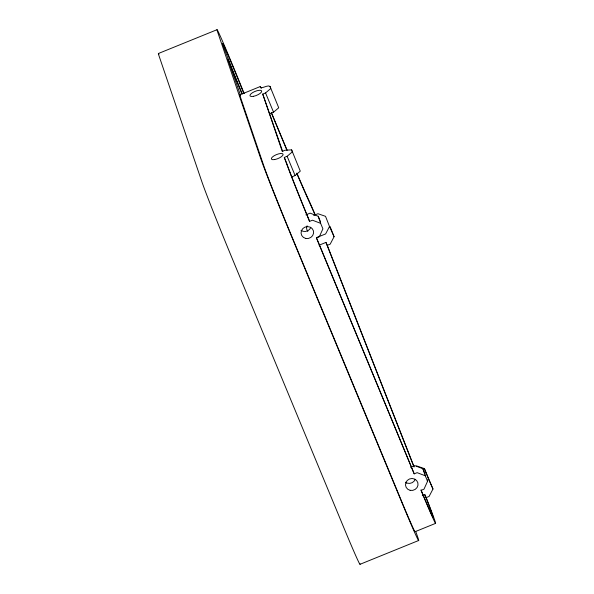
<?xml version="1.0" encoding="UTF-8"?>
<svg xmlns="http://www.w3.org/2000/svg" width="594" height="594" viewBox="0 0 594 594"><rect width="100%" height="100%" fill="white"/><g stroke="black" fill="none" stroke-linecap="round" stroke-linejoin="round"><path stroke-width="0.89" d="M313.714 215.444L317.953 213.721L325.519 216.327L329.507 226.5L325.623 233.925L316.379 237.674M330.093 226.544L334.08 236.716L330.197 244.141L327.264 245.329L325.958 242.411L319.097 245.196M427.242 481.021L428.408 478.794L424.42 468.621L416.565 465.911M424.42 468.621L432.981 489.011L429.098 496.436L426.165 497.624L424.859 494.705L422.282 495.745M291.773 176.915L295.114 175.557L300.289 171.154L291.617 149.866L285.061 150.223L282.239 151.373L262.734 94.075L265.563 92.931L270.738 88.528L270.018 86.427C267.894 84.407 260.966 89.538 260.35 87.028A22.134 0.453 67.9 0 1 261.234 88.432M269.364 113.9L273.544 112.199L278.727 107.796L270.018 86.427M426.18 497.668L427.613 501.329A53.787 1.106 67.9 0 1 423.195 495.522L421.049 490.369L423.982 489.181L427.561 481.289L425.282 475.787L417.137 472.661L414.204 473.849L316.394 237.919L319.327 236.724L322.906 228.839L320.626 223.337L312.481 220.211L309.548 221.399A53.802 1.106 67.9 0 1 284.303 157.432L287.125 156.281L292.3 151.886L291.617 149.866M158.39 53.505L217.025 29.7M239.761 94.877L260.283 86.546M305.873 214.842L310.075 213.142L318.221 216.268L320.5 221.77M410.528 467.3L414.731 465.592L422.876 468.718L425.156 474.22M415.087 531.697L435.61 523.366M360.038 564.3L418.666 540.495M329.507 226.5L334.08 236.716M428.408 478.794L432.981 489.011M314.931 214.516L311.768 207.38A156.66 3.222 67.9 0 1 296.926 173.752M420.998 489.879L422.275 492.931A47.446 0.98 67.9 0 0 426.173 498.054L424.859 494.705M265.563 92.931L273.544 112.199M271.399 112.593L280.309 134.029A150.327 3.096 67.9 0 0 287.117 150.252M271.302 112.719L281.229 136.613A156.66 3.222 67.9 0 0 286.791 149.881M262.734 94.075L282.744 151.67M287.125 156.281L295.114 175.557M284.303 157.432L286.583 162.934A47.468 0.98 67.9 0 0 308.858 219.379L309.548 221.399M316.416 237.607L414.204 473.849M315.065 214.479L309.615 201.93A150.327 3.096 67.9 0 1 296.837 173.092M327.264 245.329L414.152 466.973M325.958 242.411L413.855 466.639M240.08 94.06L227.866 59.058L231.007 66.959A55.398 1.143 67.9 0 0 241.773 93.525M422.876 468.718L425.282 475.787M318.221 216.268L320.626 223.337M415.02 531.229A53.787 1.106 67.9 0 1 402.673 503.853L289.026 229.73A53.802 1.106 67.9 0 1 263.781 165.763L239.828 95.359A22.134 0.453 67.9 0 1 240.258 95.797M158.94 54.225A55.383 1.136 67.9 0 0 159.274 56.608L201.722 181.304A63.291 1.299 67.9 0 0 231.422 256.563L343.08 525.89A63.291 1.299 67.9 0 0 359.957 563.751M415.733 531.548A63.291 1.299 67.9 0 1 401.707 502.086L290.058 232.759A63.291 1.299 67.9 0 1 260.358 157.499L217.901 32.804A55.398 1.143 67.9 0 1 223.225 42.835A55.398 1.143 67.9 0 1 244.156 93.518M242.278 93.904A40.511 0.832 67.9 0 1 222.639 43.444A40.511 0.832 67.9 0 1 243.8 93.481M406.385 483.137A6.326 5.465 -24.1 0 1 406.081 482.647M307.841 231.296A6.326 5.465 -24.1 0 1 307.113 225.824M310.811 227.435A6.326 5.962 -18.8 0 1 300.995 230.331M415.243 479.336A6.326 5.962 -18.8 0 1 405.42 482.231M253.489 96.325A6.326 2.131 -22.5 0 0 261.687 91.001A6.326 2.131 -22.5 0 0 252.294 92.827A6.326 2.131 -22.5 0 0 253.489 96.325M274.695 159.563A6.326 2.131 -22.5 0 0 283.108 154.284A6.326 2.131 -22.5 0 0 273.864 155.925A6.326 2.131 -22.5 0 0 274.695 159.563M305.739 238.439A6.326 5.962 -18.8 0 0 313.402 230.799A6.326 5.962 -18.8 0 0 302.866 228.527A6.326 5.962 -18.8 0 0 305.739 238.439M410.164 490.34A6.326 5.962 -18.8 0 0 417.834 482.699A6.326 5.962 -18.8 0 0 407.291 480.427A6.326 5.962 -18.8 0 0 410.164 490.34"/></g></svg>
